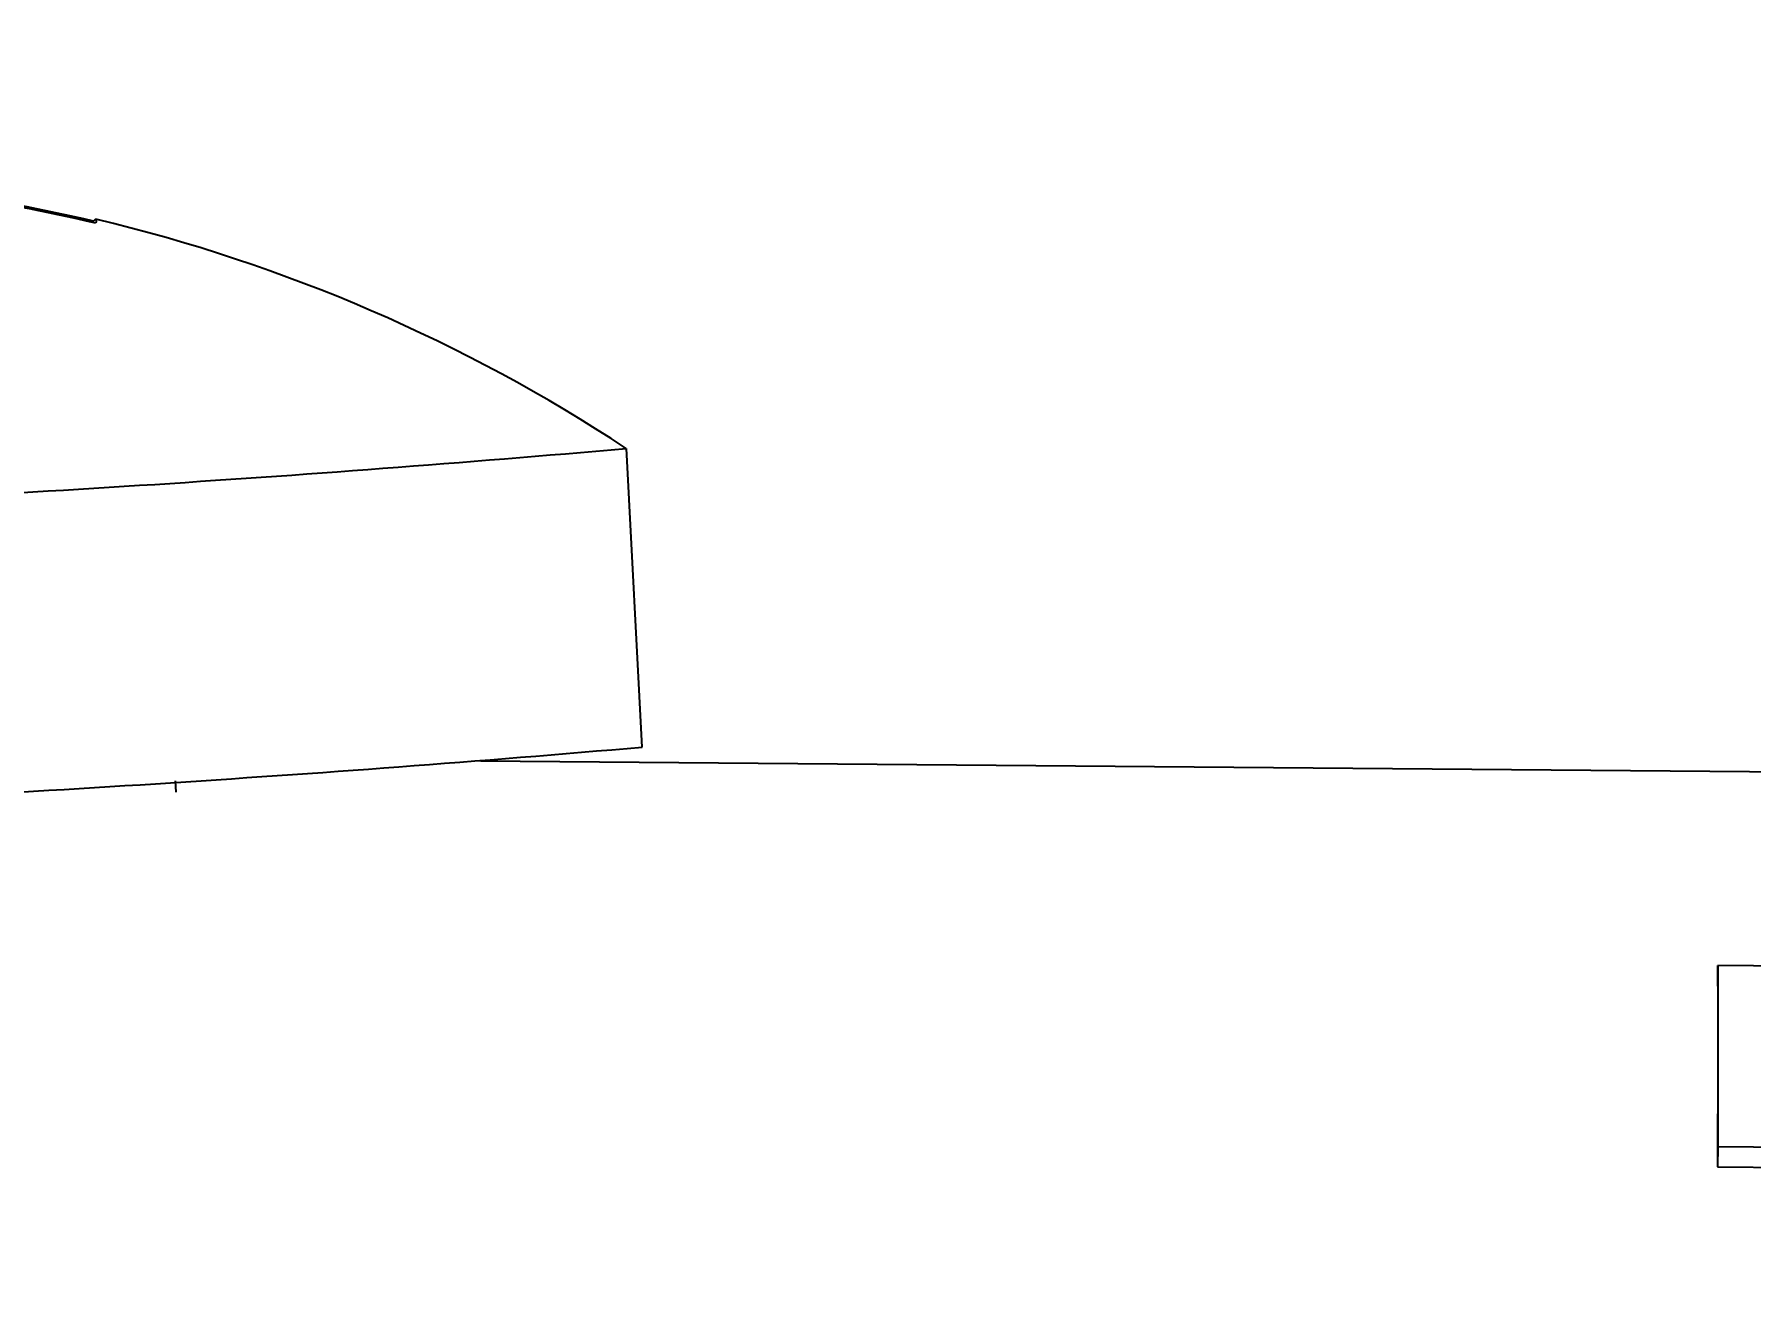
# Model space of a CAD drawing. Header units: millimetres. Extents: x 1726 to 4771, y 590 to 2743.
# Drawn here: x 2460.46 to 2468.71, y 2338.73 to 2344.85 of the extents above; entities that cross this region are included whole.
import ezdxf

# ---------------------------------------------------------------- set-up
doc = ezdxf.new("R2010")
doc.units = ezdxf.units.MM
doc.layers.add('AM_5', color=3, linetype='Continuous', lineweight=25)
doc.styles.add('SLDTEXTSTYLE1', font='txt.shx', dxfattribs={"width": 0.7, "bigfont": 'gbcbig.shx'})
doc.dimstyles.new('SLDDIMSTYLE12$0', dxfattribs={"dimtxt": 12, "dimasz": 10, "dimexe": 0, "dimexo": 0.0625, "dimgap": 0.875, "dimtad": 1, "dimdec": 1, "dimlfac": 1.8, "dimrnd": 1e-09, "dimzin": 12, "dimdsep": 46, "dimtxsty": 'SLDTEXTSTYLE1', "dimcen": 0.09, "dimdle": 8.16, "dimclrd": 3, "dimclre": 3, "dimadec": 0, "dimazin": 3, "dimtfac": 1, "dimtdec": 1, "dimtofl": 0, "dimtmove": 0, "dimatfit": 3, "dimfxl": 0, "dimfrac": 2, "dimtolj": 1, "dimlwd": 5, "dimlwe": 5, "dimarcsym": 0})

# ---------------------------------------------------------------- blocks, each defined once
blk = doc.blocks.new('*D50')
at = {"layer": 'AM_5', "color": 3, "lineweight": 5, "transparency": 16777216}
blk.add_line((2709.5179, 2483.6796), (2315.1182, 2483.6796), dxfattribs=at)
at = {"layer": 'AM_5', "color": 3, "linetype": 'Continuous', "lineweight": 5, "transparency": 16777216}
for p, q in [((2315.1182, 2473.6796), (2315.1182, 2159.8939)), ((2721.1936, 2149.8939), (2315.1182, 2149.8939))]:
    blk.add_line(p, q, dxfattribs=at)
at = {"layer": 'AM_5', "color": 3, "transparency": 16777216}
for points in [[(2313.4515, 2473.6796), (2316.7848, 2473.6796), (2315.1182, 2483.6796)], [(2313.4515, 2159.8939), (2316.7848, 2159.8939), (2315.1182, 2149.8939)]]:
    blk.add_solid(points, dxfattribs=at)
at = {"layer": 'Defpoints', "color": 0, "transparency": 16777216}
for p in [(2709.5804, 2483.6796), (2315.1182, 2149.8939), (2721.2561, 2149.8939)]:
    blk.add_point(p, dxfattribs=at)
at = {"layer": 'AM_5', "color": 0, "transparency": 16777216, "insert": (2300.5289, 2316.7867), "char_height": 12, "attachment_point": 5, "rotation": 90, "style": 'SLDTEXTSTYLE1'}
blk.add_mtext('\\A1;{\\H2.28571x;335}', dxfattribs=at)

msp = doc.modelspace()

# ---------------------------------------------------------------- linework, layer by layer
at = {"color": 7, "linetype": 'Continuous', "lineweight": 25}
for p, q in [((2460.7372, 2343.9411), (2460.7404, 2343.9474)), ((2463.3805, 2341.4187), (2463.304, 2342.8537)), ((2490.1319, 2341.1208), (2462.6019, 2341.3507)), ((2461.1388, 2341.2026), (2461.1359, 2341.2564)), ((2468.5539, 2340.269), (2468.5548, 2340.3677)), ((2469.5553, 2340.3593), (2468.5548, 2340.3677)), ((2468.554, 2339.4979), (2468.5532, 2339.4004)), ((2468.554, 2339.4979), (2469.0027, 2339.4942)), ((2468.5532, 2339.4004), (2469.0019, 2339.3966))]:
    msp.add_line(p, q, dxfattribs=at)
at = {"color": 7, "linetype": 'Continuous', "lineweight": 25, "flags": 128}
msp.add_lwpolyline([(2460.7404, 2343.9474), (2460.7449, 2343.9522), (2460.7486, 2343.9553), (2460.7513, 2343.9566), (2460.7532, 2343.9563), (2460.7542, 2343.9542), (2460.7544, 2343.9504), (2460.7536, 2343.9449), (2460.752, 2343.9376)], dxfattribs=at)
at = {"color": 7, "linetype": 'Continuous', "lineweight": 25}
for centre, radius, start, end in [((2458.8984, 2336.1789), 7.9839, 76.66046, 87.37845), ((2458.9099, 2336.1692), 7.9839, 76.66046, 87.37845), ((2458.9032, 2336.1733), 8, 56.63034, 76.6347), ((2454.3918, 2445.1018), 102.635, 272.359328, 274.981245), ((2454.3202, 2446.2315), 105.2037, 272.382391, 274.94054)]:
    msp.add_arc(centre, radius, start, end, dxfattribs=at)
for points, knots in [([(2468.5548, 2340.3677), (2468.5548, 2340.2584), (2468.5548, 2340.0027), (2468.5543, 2339.6817), (2468.554, 2339.4979)], [0, 0, 0, 0, 0.427525, 1, 1, 1, 1]), ([(2468.5539, 2340.269), (2468.5539, 2340.1597), (2468.554, 2339.9043), (2468.5535, 2339.5837), (2468.5532, 2339.4004)], [0, 0, 0, 0, 0.428082, 1, 1, 1, 1])]:
    msp.add_open_spline(points, degree=3, knots=knots, dxfattribs=at)

# ---------------------------------------------------------------- dimensions: what is measured, and where the dimension line sits
at = {"layer": 'AM_5'}
dim = msp.add_linear_dim(base=(2315.1182, 2149.8939), p1=(2709.5804, 2483.6796), p2=(2721.2561, 2149.8939), angle=90, text='{\\H2.28571x;335}', dimstyle='SLDDIMSTYLE12$0', override={"dimlfac": 1}, dxfattribs=at)
dim.commit()
dim.dimension.update_dxf_attribs({"geometry": '*D50', "text_midpoint": (2300.5289, 2316.7867)})

doc.saveas('drawing.dxf')
